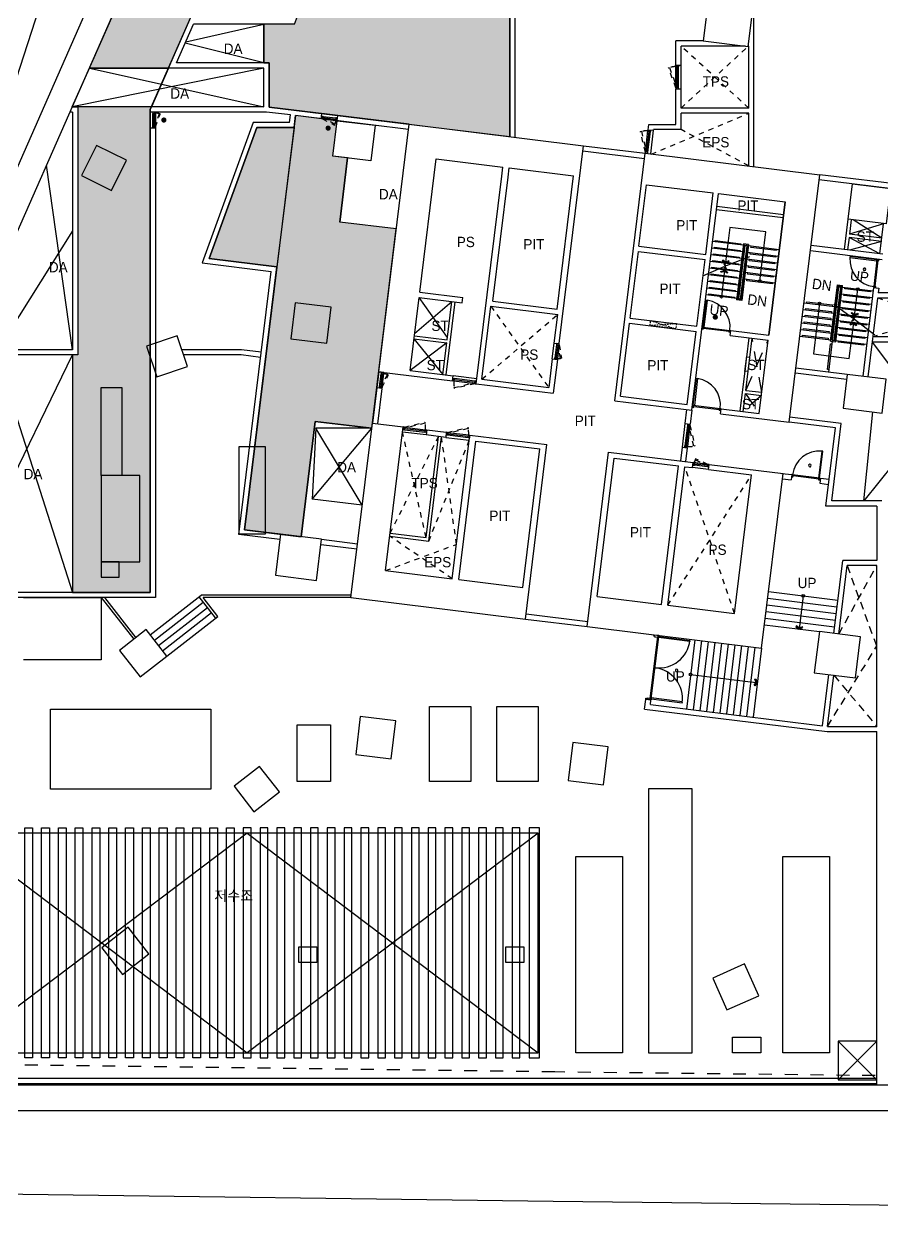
# Model space of a CAD drawing. Header units: millimetres. Extents: x -7718 to 414843, y 91724 to 341395.
# Drawn here: x 80428 to 113598, y 145182 to 191909 of the extents above; entities that cross this region are included whole.
import ezdxf
from ezdxf.enums import TextEntityAlignment as Align

# ---------------------------------------------------------------- set-up
doc = ezdxf.new("R2010")
doc.units = ezdxf.units.MM
doc.header["$LTSCALE"] = 200
doc.header["$MEASUREMENT"] = 0
doc.linetypes.add('HID', pattern=[5, 3, -2])
doc.linetypes.add('HIDDEN', pattern=[2, 1, -1])
for name, color, linetype in [('e-plan', 9, 'CONTINUOUS'), ('FSD', 7, 'CONTINUOUS'), ('sol-252', 252, 'CONTINUOUS'), ('w1', 3, 'CONTINUOUS')]:
    doc.layers.add(name, color=color, linetype=linetype)
doc.styles.add('kiahn', font='HY울릉도L.TTF')

# ---------------------------------------------------------------- blocks, each defined once
blk = doc.blocks.new('fsd-dot')
at = {"layer": 'FSD', "const_width": 100}
blk.add_lwpolyline([(49, 11, -1), (-49, -11, -1)], format="xyb", close=True, dxfattribs=at)

msp = doc.modelspace()

# ---------------------------------------------------------------- hatches: boundary and pattern name
at = {"layer": 'sol-252'}
for points in [[(93216, 198309), (90887, 191909), (89703, 191909), (89703, 190409), (89903, 190409), (89903, 188698), (99208, 187556), (99208, 192180), (98971, 192209), (99185, 193946), (99491, 193909), (100833, 193909), (100833, 198309)], [(90924, 188371), (88955, 172342), (91139, 172074), (91687, 176540), (93871, 176272), (94818, 183984), (92634, 184252), (92939, 186734), (92363, 186804), (92531, 188174)], [(87585, 182837), (89431, 187909), (90867, 187909), (90205, 182515)]]:
    msp.add_hatch(color=256, dxfattribs=at).paths.add_polyline_path(points)
h = msp.add_hatch(color=256, dxfattribs=at)
h.paths.add_polyline_path([(85303, 188606), (85348, 188709), (82503, 188709), (82503, 179109), (82300, 179109), (82300, 169919), (85303, 169919)])
h.paths.add_polyline_path([(87422, 193416), (84859, 194545), (82949, 190209), (86008, 190209)])

# ---------------------------------------------------------------- linework, layer by layer
at = {"layer": 'e-plan'}
for p, q in [((79188, 184153), (96652, 223795)), ((80154, 183865), (97534, 223317)), ((90887, 191909), (93216, 198309)), ((81849, 195142), (78832, 185847)), ((84859, 194545), (82288, 188709)), ((85303, 188606), (87422, 193416)), ((86008, 190209), (87422, 193416)), ((108653, 186390), (108653, 192784)), ((99208, 192180), (99208, 187556)), ((99208, 187556), (99208, 192180)), ((99408, 192156), (99408, 187531)), ((86315, 190409), (86976, 191909)), ((86676, 191227), (89703, 191909)), ((90887, 191909), (86976, 191909)), ((89703, 190409), (89703, 191909)), ((89703, 191909), (89703, 190409)), ((89703, 190409), (86651, 191171)), ((105633, 190320), (105633, 191261)), ((106693, 191261), (105633, 191261)), ((105633, 190320), (105633, 191261)), ((106693, 191261), (105633, 191261)), ((105833, 190320), (105833, 191061)), ((108322, 191061), (105833, 191061)), ((105833, 190320), (105833, 191061)), ((108322, 191061), (105833, 191061)), ((108453, 191061), (108432, 191061)), ((108453, 191061), (108432, 191061)), ((108453, 188659), (108453, 191061)), ((108453, 188659), (108453, 191061)), ((89703, 190209), (82288, 188709)), ((82288, 188709), (82949, 190209)), ((82949, 190209), (89703, 188709)), ((86008, 190209), (82949, 190209)), ((82949, 190209), (86008, 190209)), ((86008, 190209), (85348, 188709)), ((89703, 190209), (86008, 190209)), ((89903, 190409), (86315, 190409)), ((89703, 190409), (89903, 190409)), ((89703, 188709), (89703, 190209)), ((89903, 188698), (89903, 190409)), ((89903, 190409), (89903, 188698)), ((105633, 190320), (105833, 190320)), ((105633, 190320), (105833, 190320)), ((105633, 189445), (105633, 190275)), ((105633, 189445), (105633, 190275)), ((105683, 189460), (105683, 190260)), ((105683, 189460), (105683, 190260)), ((105733, 189460), (105733, 190260)), ((105733, 189460), (105733, 190260)), ((105833, 189400), (105833, 190320)), ((105833, 189400), (105833, 190320)), ((105633, 188029), (105633, 189400)), ((105633, 189400), (105833, 189400)), ((105633, 188029), (105633, 189400)), ((105633, 189400), (105833, 189400)), ((105833, 188659), (105833, 189400)), ((105833, 188659), (105833, 189400)), ((82303, 188509), (82200, 188509)), ((82503, 188709), (82288, 188709)), ((82288, 188709), (82503, 188709)), ((85348, 188709), (82288, 188709)), ((82303, 188509), (82303, 179309)), ((82503, 188709), (82503, 179109)), ((85348, 188709), (82503, 188709)), ((82503, 188709), (82503, 179109)), ((85348, 188709), (85303, 188606)), ((85303, 188606), (85303, 169919)), ((85303, 169919), (85303, 188606)), ((85303, 188509), (85303, 187889)), ((85503, 188509), (85303, 188509)), ((89703, 188709), (85348, 188709)), ((85503, 188499), (85403, 188499)), ((85403, 188499), (85403, 188464)), ((85403, 188464), (85403, 188449)), ((85403, 187949), (85403, 188449)), ((85403, 188449), (85453, 188449)), ((85453, 188449), (85453, 188464)), ((85453, 188464), (85503, 188464)), ((85453, 187949), (85453, 188449)), ((89806, 188509), (85503, 188509)), ((85503, 188509), (85503, 169719)), ((85503, 188464), (85503, 188499)), ((85503, 187934), (85503, 188464)), ((90924, 188371), (88955, 172342)), ((90725, 188396), (89806, 188509)), ((95315, 188034), (89903, 188698)), ((89903, 188698), (99208, 187556)), ((90690, 188109), (90725, 188396)), ((90867, 187909), (90924, 188371)), ((95291, 187835), (90924, 188371)), ((92531, 188174), (90924, 188371)), ((91916, 188250), (91941, 188448)), ((91926, 188248), (91938, 188348)), ((91938, 188348), (91973, 188343)), ((92556, 188372), (91941, 188448)), ((91973, 188343), (91988, 188342)), ((91988, 188342), (91982, 188292)), ((91988, 188342), (92484, 188281)), ((92531, 188174), (92556, 188372)), ((92531, 188174), (92556, 188372)), ((108453, 188659), (105833, 188659)), ((108453, 188659), (105833, 188659)), ((105833, 187829), (105833, 188459)), ((108453, 188459), (105833, 188459)), ((105833, 187829), (105833, 188459)), ((108453, 188459), (105833, 188459)), ((108453, 186421), (108453, 188459)), ((85503, 187889), (85303, 187889)), ((85403, 187934), (85403, 187949)), ((85403, 187949), (85453, 187949)), ((85403, 187899), (85403, 187934)), ((85503, 187899), (85403, 187899)), ((85453, 187949), (85453, 187934)), ((85453, 187934), (85503, 187934)), ((85503, 187934), (85503, 187899)), ((89291, 188109), (87311, 182669)), ((89431, 187909), (87585, 182837)), ((87585, 182837), (89431, 187909)), ((90690, 188109), (89291, 188109)), ((90867, 187909), (89431, 187909)), ((89431, 187909), (90867, 187909)), ((90867, 187909), (90205, 182515)), ((91961, 188244), (91926, 188248)), ((91967, 188294), (91961, 188244)), ((91961, 188244), (92487, 188179)), ((91982, 188292), (91967, 188294)), ((91982, 188292), (92478, 188231)), ((92363, 186804), (92531, 188174)), ((92484, 188281), (92478, 188231)), ((92478, 188231), (92493, 188229)), ((92499, 188279), (92484, 188281)), ((92493, 188229), (92487, 188179)), ((92487, 188179), (92522, 188175)), ((92534, 188274), (92499, 188279)), ((92522, 188175), (92534, 188274)), ((94139, 178456), (95315, 188034)), ((95315, 188034), (102064, 187205)), ((104559, 187826), (104584, 188029)), ((104559, 187826), (104584, 188029)), ((104584, 188029), (105633, 188029)), ((104584, 188029), (105633, 188029)), ((104452, 186957), (104553, 187781)), ((104504, 186966), (104601, 187760)), ((104553, 186960), (104651, 187754)), ((104559, 187826), (104757, 187801)), ((104559, 187826), (104757, 187801)), ((104757, 187801), (104645, 186888)), ((104757, 187801), (104761, 187829)), ((104757, 187801), (104761, 187829)), ((105833, 187829), (104761, 187829)), ((105833, 187829), (104761, 187829)), ((101124, 179547), (102064, 187205)), ((102040, 187006), (104422, 186714)), ((102064, 187205), (104447, 186912)), ((103271, 177334), (104447, 186912)), ((104447, 186912), (111196, 186084)), ((82303, 179309), (81292, 186448)), ((92939, 186734), (92363, 186804)), ((92939, 186734), (92634, 184252)), ((92634, 184252), (92939, 186734)), ((95726, 181535), (96360, 186696)), ((96360, 186696), (98941, 186380)), ((97911, 177993), (98898, 186029)), ((98555, 181188), (99144, 185989)), ((98898, 186029), (98941, 186380)), ((99144, 185989), (99189, 186349)), ((99189, 186349), (101670, 186044)), ((101036, 180883), (101670, 186044)), ((110020, 176506), (111196, 186084)), ((114993, 185618), (111196, 186084)), ((104206, 183315), (104499, 185697)), ((104499, 185697), (107079, 185380)), ((114993, 185416), (111171, 185885)), ((106620, 179996), (107278, 185356)), ((106787, 182998), (107079, 185380)), ((107278, 185356), (109859, 185039)), ((109859, 185039), (109225, 179878)), ((109225, 179878), (109859, 185039)), ((107202, 184740), (109783, 184424)), ((107217, 184860), (109798, 184543)), ((94818, 183984), (92634, 184252)), ((94818, 183984), (92634, 184252)), ((112150, 183186), (112294, 184357)), ((82303, 183912), (79394, 179309)), ((93871, 176272), (94818, 183984)), ((107722, 184047), (107556, 182697)), ((109111, 183876), (107722, 184047)), ((108877, 181966), (109111, 183876)), ((104206, 183315), (106787, 182998)), ((108209, 183095), (107018, 183242)), ((108241, 183354), (107050, 183500)), ((107118, 183229), (107124, 183279)), ((107124, 183279), (108116, 183157)), ((107149, 183488), (107155, 183537)), ((107155, 183537), (108148, 183415)), ((108247, 183403), (107982, 181239)), ((108282, 183359), (108026, 181274)), ((108306, 183346), (108052, 181281)), ((108375, 183337), (108122, 181273)), ((108148, 183415), (108142, 183366)), ((108401, 183344), (108145, 181260)), ((108446, 183379), (108180, 181215)), ((108446, 183379), (108247, 183403)), ((108306, 183346), (108281, 183349)), ((108401, 183344), (108282, 183359)), ((108375, 183337), (108306, 183346)), ((109631, 183183), (108440, 183329)), ((108533, 183267), (108539, 183317)), ((109525, 183145), (108533, 183267)), ((109531, 183195), (109525, 183145)), ((113639, 183003), (110859, 183344)), ((87585, 182837), (90205, 182515)), ((90205, 182515), (87585, 182837)), ((103865, 180536), (104182, 183116)), ((104182, 183116), (106763, 182800)), ((106446, 180219), (106763, 182800)), ((108146, 182579), (106955, 182726)), ((108178, 182837), (106987, 182984)), ((107054, 182713), (107060, 182763)), ((107060, 182763), (108053, 182641)), ((107086, 182971), (107092, 183021)), ((107092, 183021), (108085, 182899)), ((107449, 182777), (107426, 182746)), ((107426, 182746), (107551, 182652)), ((107556, 182697), (107449, 182777)), ((107551, 182652), (107698, 182712)), ((107679, 182748), (107556, 182697)), ((108474, 182908), (107582, 182557)), ((107698, 182712), (107679, 182748)), ((108085, 182899), (108079, 182850)), ((108116, 183157), (108110, 183108)), ((108242, 182829), (108217, 182833)), ((108274, 183088), (108249, 183091)), ((108337, 182818), (108312, 182821)), ((108368, 183076), (108343, 183079)), ((109567, 182667), (108376, 182813)), ((109599, 182925), (108408, 183071)), ((108469, 182751), (108476, 182801)), ((109462, 182629), (108469, 182751)), ((108501, 183009), (108507, 183059)), ((109494, 182887), (108501, 183009)), ((109500, 182937), (109494, 182887)), ((110835, 183146), (113614, 182805)), ((112370, 182922), (112365, 182882)), ((112365, 182882), (113407, 182755)), ((113411, 182794), (112370, 182922)), ((113411, 182794), (113284, 181752)), ((113449, 182770), (113326, 181767)), ((113407, 182755), (113411, 182794)), ((113411, 182794), (113415, 182819)), ((113451, 182789), (113411, 182794)), ((113415, 182819), (113494, 182809)), ((113449, 182770), (113451, 182789)), ((113488, 182765), (113449, 182770)), ((113494, 182809), (113488, 182765)), ((87311, 182669), (89982, 182341)), ((88733, 172168), (89982, 182341)), ((88955, 172342), (90205, 182515)), ((107490, 182518), (106658, 182164)), ((108114, 182321), (106923, 182468)), ((106991, 182197), (106997, 182247)), ((106997, 182247), (107990, 182125)), ((107023, 182455), (107029, 182505)), ((107029, 182505), (108021, 182383)), ((107375, 182334), (107519, 182394)), ((107390, 182299), (107375, 182334)), ((107513, 182350), (107390, 182299)), ((107519, 182394), (107392, 181362)), ((107582, 182557), (107488, 182652)), ((107488, 182652), (107585, 182422)), ((107585, 182422), (107490, 182518)), ((107621, 182270), (107513, 182350)), ((107519, 182394), (107648, 182301)), ((107648, 182301), (107621, 182270)), ((108021, 182383), (108015, 182333)), ((108053, 182641), (108047, 182592)), ((108179, 182313), (108154, 182316)), ((108211, 182571), (108186, 182574)), ((108273, 182302), (108248, 182305)), ((108305, 182560), (108280, 182563)), ((109504, 182151), (108313, 182297)), ((109536, 182409), (108345, 182555)), ((108406, 182235), (108412, 182285)), ((108438, 182493), (108444, 182543)), ((109430, 182371), (108438, 182493)), ((109436, 182421), (109430, 182371)), ((109468, 182679), (109462, 182629)), ((108051, 181805), (106860, 181951)), ((108083, 182063), (106892, 182209)), ((106959, 181939), (106965, 181989)), ((106965, 181989), (107958, 181867)), ((107958, 181867), (107952, 181817)), ((107990, 182125), (107983, 182075)), ((108116, 181797), (108091, 181800)), ((108147, 182055), (108122, 182058)), ((108242, 182044), (108217, 182047)), ((109472, 181893), (108281, 182039)), ((108374, 181977), (108380, 182027)), ((109367, 181855), (108374, 181977)), ((109399, 182113), (108406, 182235)), ((109373, 181905), (109367, 181855)), ((109405, 182163), (109399, 182113)), ((111614, 179645), (111882, 181823)), ((111659, 179680), (111917, 181779)), ((111813, 179620), (112080, 181799)), ((111882, 181823), (112080, 181799)), ((111917, 181779), (112036, 181764)), ((95355, 178508), (95702, 181337)), ((95702, 181337), (97369, 181132)), ((96800, 179781), (95702, 181337)), ((95726, 181535), (97394, 181330)), ((97369, 181132), (97394, 181330)), ((107988, 181289), (106797, 181435)), ((108019, 181547), (106828, 181693)), ((106896, 181423), (106902, 181473)), ((106902, 181473), (107895, 181351)), ((106928, 181681), (106934, 181731)), ((106934, 181731), (107926, 181609)), ((107895, 181351), (107888, 181301)), ((107926, 181609), (107920, 181559)), ((108084, 181539), (108059, 181542)), ((108178, 181528), (108153, 181531)), ((111685, 179686), (111938, 181751)), ((111754, 179678), (112008, 181742)), ((111778, 179665), (112036, 181764)), ((111938, 181751), (112008, 181742)), ((111976, 181484), (112001, 181481)), ((112008, 181742), (112033, 181739)), ((112041, 181476), (113232, 181330)), ((112072, 181735), (113263, 181588)), ((112134, 181415), (112140, 181464)), ((113126, 181293), (112134, 181415)), ((112166, 181673), (112172, 181722)), ((113158, 181551), (112166, 181673)), ((112541, 180629), (112668, 181661)), ((113279, 181717), (112858, 178283)), ((113431, 181309), (113056, 178259)), ((113133, 181342), (113126, 181293)), ((113164, 181600), (113158, 181551)), ((113279, 181717), (113478, 181693)), ((113284, 181752), (113280, 181727)), ((113280, 181727), (113360, 181717)), ((113323, 181747), (113284, 181752)), ((113326, 181767), (113323, 181747)), ((113365, 181762), (113326, 181767)), ((113360, 181717), (113365, 181762)), ((117802, 181309), (113431, 181309)), ((113478, 181693), (113455, 181509)), ((114993, 181509), (113455, 181509)), ((95530, 179937), (96972, 181181)), ((96744, 178337), (97091, 181166)), ((96790, 179692), (96972, 181181)), ((98134, 178167), (98481, 180995)), ((98481, 180995), (101062, 180679)), ((98555, 181188), (101036, 180883)), ((108180, 181215), (107982, 181239)), ((108145, 181260), (108026, 181274)), ((108122, 181273), (108027, 181284)), ((110556, 180873), (111747, 180727)), ((110588, 181131), (111779, 180985)), ((110655, 180861), (110661, 180910)), ((110661, 180910), (111654, 180788)), ((110687, 181119), (110693, 181168)), ((110693, 181168), (111686, 181047)), ((111189, 181107), (110949, 179147)), ((111686, 181047), (111680, 180997)), ((112468, 180535), (111743, 181060)), ((111819, 180980), (111843, 180977)), ((111850, 181238), (111875, 181235)), ((111913, 180968), (111938, 180965)), ((111945, 181226), (111969, 181223)), ((111977, 180960), (113168, 180814)), ((112009, 181218), (113200, 181072)), ((112070, 180899), (112077, 180948)), ((113063, 180777), (112070, 180899)), ((112102, 181157), (112108, 181206)), ((113095, 181035), (112102, 181157)), ((113101, 181084), (113095, 181035)), ((100926, 179572), (101062, 180679)), ((103865, 180536), (106446, 180219)), ((110524, 180615), (111715, 180469)), ((110592, 180345), (110598, 180394)), ((110598, 180394), (111591, 180272)), ((110624, 180603), (110630, 180652)), ((110630, 180652), (111622, 180530)), ((111622, 180530), (111616, 180481)), ((111654, 180788), (111648, 180739)), ((111755, 180464), (111780, 180461)), ((111787, 180722), (111812, 180719)), ((111849, 180452), (111874, 180449)), ((111881, 180710), (111906, 180707)), ((111914, 180444), (113105, 180298)), ((111946, 180702), (113137, 180556)), ((112007, 180382), (112013, 180432)), ((113000, 180261), (112007, 180382)), ((112039, 180640), (112045, 180690)), ((113031, 180519), (112039, 180640)), ((112338, 178977), (112509, 180371)), ((112509, 180371), (112362, 180311)), ((112412, 180723), (112439, 180753)), ((112541, 180629), (112412, 180723)), ((112432, 180405), (112581, 180595)), ((112547, 180475), (112432, 180405)), ((112439, 180753), (112547, 180673)), ((112581, 180595), (112468, 180535)), ((112634, 180278), (112509, 180371)), ((112685, 180689), (112541, 180629)), ((112547, 180673), (112670, 180725)), ((113321, 179869), (112547, 180475)), ((112670, 180725), (112685, 180689)), ((113037, 180568), (113031, 180519)), ((113069, 180826), (113063, 180777)), ((103493, 177509), (103841, 180337)), ((103841, 180337), (106421, 180020)), ((106074, 177192), (106421, 180020)), ((106248, 176969), (106620, 179996)), ((106679, 180190), (107721, 180062)), ((106694, 180148), (107696, 180025)), ((107732, 179860), (107756, 180058)), ((107756, 180058), (109225, 179878)), ((110461, 180099), (111652, 179952)), ((110493, 180357), (111684, 180211)), ((110560, 180087), (110566, 180136)), ((110566, 180136), (111559, 180014)), ((111559, 180014), (111553, 179965)), ((111591, 180272), (111585, 180223)), ((111692, 179948), (111717, 179945)), ((111723, 180206), (111748, 180203)), ((111786, 179936), (111811, 179933)), ((111818, 180194), (111843, 180191)), ((111851, 179928), (113042, 179782)), ((111882, 180186), (113073, 180040)), ((111944, 179866), (111950, 179916)), ((111975, 180124), (111982, 180174)), ((112968, 180002), (111975, 180124)), ((112362, 180311), (112381, 180275)), ((112381, 180275), (112504, 180327)), ((112504, 180327), (112611, 180247)), ((112611, 180247), (112634, 180278)), ((112974, 180052), (112968, 180002)), ((113006, 180310), (113000, 180261)), ((96775, 179573), (95355, 178508)), ((95504, 179729), (96625, 178352)), ((95504, 179729), (96775, 179573)), ((95519, 179848), (96790, 179692)), ((96625, 178352), (96775, 179573)), ((100850, 178956), (100926, 179572)), ((100926, 179572), (101124, 179547)), ((101018, 179500), (100957, 179004)), ((101067, 179494), (101006, 178998)), ((101020, 179515), (101018, 179500)), ((101018, 179500), (101067, 179494)), ((101024, 179550), (101020, 179515)), ((101123, 179538), (101024, 179550)), ((101119, 179503), (101054, 178977)), ((101067, 179494), (101069, 179509)), ((101069, 179509), (101119, 179503)), ((101119, 179503), (101123, 179538)), ((107732, 179860), (109200, 179679)), ((108375, 179030), (108466, 179769)), ((108494, 179015), (108585, 179755)), ((108853, 176850), (109200, 179679)), ((110429, 179841), (111620, 179694)), ((110529, 179828), (110535, 179878)), ((110535, 179878), (111527, 179756)), ((111495, 178551), (111617, 179544)), ((111527, 179756), (111521, 179707)), ((111679, 179637), (111533, 178446)), ((111614, 179645), (111813, 179620)), ((111617, 179544), (111667, 179538)), ((111659, 179680), (111778, 179665)), ((111660, 179690), (111685, 179686)), ((111685, 179686), (111684, 179677)), ((111685, 179686), (111779, 179675)), ((111819, 179670), (113010, 179524)), ((111912, 179608), (111918, 179658)), ((112905, 179486), (111912, 179608)), ((112936, 179744), (111944, 179866)), ((117802, 179609), (112902, 173459)), ((112911, 179536), (112905, 179486)), ((112942, 179794), (112936, 179744)), ((117802, 179609), (113222, 179609)), ((113222, 179609), (116576, 175140)), ((117802, 179809), (113246, 179809)), ((77827, 169919), (82303, 179115)), ((82503, 179109), (79361, 179109)), ((79361, 179109), (82303, 169919)), ((82303, 179309), (79394, 179309)), ((82503, 179109), (82300, 179109)), ((82300, 179109), (82300, 169919)), ((82303, 179109), (82303, 169919)), ((88833, 179309), (86521, 179309)), ((88821, 179109), (86588, 179109)), ((89573, 179016), (88821, 179109)), ((89598, 179215), (88833, 179309)), ((100951, 178954), (100955, 178989)), ((100955, 178989), (100957, 179004)), ((100957, 179004), (101006, 178998)), ((101006, 178998), (101005, 178983)), ((101005, 178983), (101054, 178977)), ((101054, 178977), (101050, 178942)), ((108369, 179061), (108296, 178465)), ((108306, 178464), (108379, 179060)), ((108379, 179060), (108369, 179061)), ((108494, 179015), (108375, 179030)), ((108429, 178479), (108494, 179015)), ((110949, 179147), (112338, 178977)), ((95355, 178508), (97022, 178303)), ((100850, 178956), (100714, 177850)), ((100850, 178956), (101049, 178932)), ((101049, 178932), (100888, 177627)), ((101050, 178942), (100951, 178954)), ((111545, 178545), (111495, 178551)), ((94139, 178456), (94064, 177840)), ((94338, 178431), (94139, 178456)), ((94139, 178456), (96998, 178105)), ((94170, 177888), (94231, 178384)), ((94220, 177881), (94281, 178378)), ((94233, 178399), (94231, 178384)), ((94231, 178384), (94281, 178378)), ((94237, 178433), (94233, 178399)), ((94336, 178421), (94237, 178433)), ((94268, 177861), (94332, 178387)), ((94281, 178378), (94283, 178393)), ((94283, 178393), (94332, 178387)), ((94332, 178387), (94336, 178421)), ((96998, 178105), (97022, 178303)), ((97935, 178191), (97022, 178303)), ((97935, 178191), (97022, 178303)), ((97866, 177998), (97042, 178099)), ((97857, 178049), (97063, 178147)), ((97863, 178099), (97069, 178197)), ((98134, 178167), (100714, 177850)), ((108119, 176941), (108309, 178494)), ((108296, 178465), (108306, 178464)), ((108309, 178494), (108429, 178479)), ((108338, 177740), (108429, 178479)), ((83403, 177844), (84203, 177844)), ((83403, 174444), (83403, 177844)), ((84203, 177844), (84203, 174444)), ((94064, 177840), (93895, 176471)), ((94262, 177816), (94064, 177840)), ((94262, 177816), (94094, 176446)), ((94164, 177838), (94168, 177873)), ((94263, 177826), (94164, 177838)), ((94168, 177873), (94170, 177888)), ((94170, 177888), (94220, 177881)), ((94220, 177881), (94218, 177867)), ((94218, 177867), (94268, 177861)), ((94268, 177861), (94263, 177826)), ((97911, 177993), (100888, 177627)), ((108238, 176926), (108323, 177621)), ((108323, 177621), (108938, 177545)), ((108338, 177740), (108953, 177664)), ((103271, 177334), (106248, 176969)), ((103493, 177509), (106074, 177192)), ((106307, 177163), (107349, 177035)), ((106322, 177121), (107325, 176998)), ((106050, 176993), (105984, 176457)), ((106248, 176969), (106182, 176433)), ((107360, 176832), (107384, 177031)), ((107360, 176832), (110020, 176506)), ((107384, 177031), (108853, 176850)), ((112029, 176460), (110044, 176704)), ((112902, 173459), (113253, 176905)), ((91687, 176540), (91139, 172074)), ((91139, 172074), (91687, 176540)), ((91562, 173533), (93871, 176272)), ((91708, 176271), (91562, 173533)), ((93871, 176272), (91687, 176540)), ((91687, 176540), (93871, 176272)), ((93505, 173294), (91708, 176271)), ((93871, 176271), (91708, 176271)), ((93067, 169721), (93895, 176471)), ((93895, 176471), (95086, 176324)), ((94404, 170766), (95086, 176324)), ((95131, 176319), (95955, 176218)), ((95134, 176218), (95928, 176120)), ((95140, 176267), (95934, 176170)), ((96000, 176212), (95975, 176014)), ((96000, 176212), (96754, 176120)), ((105984, 176457), (105872, 175544)), ((105984, 176457), (105872, 175544)), ((105984, 176457), (105872, 175544)), ((106076, 176385), (105978, 175591)), ((105984, 176457), (106182, 176433)), ((106125, 176379), (106028, 175585)), ((106177, 176388), (106076, 175564)), ((111806, 176286), (110020, 176506)), ((111435, 173259), (111806, 176286)), ((111661, 173459), (112029, 176460)), ((95062, 176126), (95062, 176126)), ((95975, 176014), (95062, 176126)), ((95971, 172045), (96452, 175955)), ((96730, 175921), (95975, 176014)), ((96076, 171911), (96571, 175941)), ((96754, 176120), (96730, 175921)), ((96730, 175921), (97643, 175809)), ((96799, 176114), (97622, 176013)), ((96801, 176013), (97595, 175915)), ((96807, 176063), (97601, 175965)), ((96985, 170449), (97667, 176007)), ((97233, 170419), (97891, 175778)), ((97667, 176007), (100645, 175642)), ((97891, 175778), (100372, 175474)), ((88745, 175571), (89745, 175571)), ((88745, 172171), (88745, 175571)), ((89745, 175571), (89745, 172171)), ((99714, 170114), (100372, 175474)), ((99816, 168892), (100645, 175642)), ((102198, 168600), (103027, 175349)), ((103027, 175349), (106302, 174947)), ((105872, 175544), (105806, 175008)), ((105872, 175544), (106070, 175520)), ((105972, 175542), (105977, 175577)), ((106072, 175530), (105972, 175542)), ((105977, 175577), (105978, 175591)), ((105978, 175591), (106028, 175585)), ((106070, 175520), (106004, 174984)), ((106028, 175585), (106026, 175570)), ((106026, 175570), (106076, 175564)), ((106076, 175564), (106072, 175530)), ((111278, 175393), (111151, 174352)), ((111190, 174347), (111318, 175388)), ((111318, 175388), (111278, 175393)), ((102592, 169761), (103251, 175120)), ((103251, 175120), (105732, 174816)), ((105074, 169456), (105732, 174816)), ((105322, 169425), (105980, 174785)), ((105980, 174785), (106278, 174749)), ((106278, 174749), (106302, 174947)), ((106312, 174946), (106300, 174847)), ((106300, 174847), (106335, 174842)), ((106918, 174872), (106302, 174947)), ((106347, 174942), (106312, 174946)), ((106335, 174842), (106350, 174841)), ((106341, 174892), (106347, 174942)), ((106356, 174890), (106341, 174892)), ((106873, 174877), (106347, 174942)), ((106350, 174841), (106356, 174890)), ((106846, 174780), (106350, 174841)), ((106852, 174829), (106356, 174890)), ((106846, 174780), (106852, 174829)), ((106861, 174778), (106846, 174780)), ((106852, 174829), (106867, 174827)), ((106895, 174774), (106861, 174778)), ((106867, 174827), (106873, 174877)), ((106873, 174877), (106908, 174873)), ((106893, 174673), (106918, 174872)), ((106908, 174873), (106895, 174774)), ((106918, 174872), (109776, 174521)), ((84203, 174444), (83403, 174444)), ((106893, 174673), (106278, 174749)), ((106893, 174673), (108561, 174468)), ((107903, 169109), (108561, 174468)), ((108947, 167771), (109776, 174521)), ((109726, 174527), (110114, 174479)), ((109752, 174322), (110089, 174281)), ((110114, 174479), (110089, 174281)), ((110123, 174478), (110114, 174399)), ((110114, 174399), (110158, 174393)), ((110148, 174475), (110123, 174478)), ((110143, 174435), (110148, 174475)), ((110163, 174433), (110143, 174435)), ((111190, 174347), (110148, 174475)), ((110158, 174393), (110163, 174433)), ((111166, 174310), (110163, 174433)), ((111151, 174352), (111190, 174347)), ((111161, 174270), (111166, 174310)), ((111166, 174310), (111186, 174307)), ((111186, 174307), (111190, 174347)), ((111190, 174347), (111215, 174344)), ((111225, 174343), (111201, 174144)), ((111215, 174344), (111206, 174264)), ((111225, 174343), (111563, 174301)), ((111206, 174264), (111161, 174270)), ((111201, 174144), (111538, 174103)), ((93505, 173294), (91562, 173533)), ((113603, 173459), (111661, 173459)), ((113403, 173259), (111435, 173259)), ((113403, 173259), (113403, 171159)), ((90320, 171973), (88733, 172168)), ((89745, 172171), (88745, 172171)), ((90345, 172171), (88955, 172342)), ((88955, 172342), (91139, 172074)), ((91933, 171976), (93323, 171806)), ((94567, 172096), (96076, 171911)), ((94582, 172215), (95971, 172045)), ((91909, 171778), (93298, 171607)), ((111737, 168336), (112084, 171159)), ((113403, 171159), (112084, 171159)), ((94404, 170766), (96985, 170449)), ((111935, 168311), (112261, 170959)), ((113403, 170959), (112261, 170959)), ((113403, 164739), (113403, 170959)), ((97233, 170419), (99714, 170114)), ((85503, 169719), (77794, 169719)), ((85303, 169919), (77827, 169919)), ((80405, 169719), (83405, 169719)), ((82300, 169919), (85303, 169919)), ((83405, 169719), (84664, 168107)), ((83405, 169719), (83405, 167319)), ((83532, 169719), (84743, 168169)), ((85303, 168276), (87277, 169819)), ((87834, 168934), (87194, 169754)), ((93079, 169819), (87277, 169819)), ((93088, 169719), (87348, 169719)), ((87913, 168996), (87348, 169719)), ((93067, 169721), (99816, 168892)), ((102592, 169761), (105074, 169456)), ((109184, 169697), (111864, 169368)), ((109216, 169955), (111895, 169626)), ((110555, 169790), (110397, 168500)), ((85463, 168071), (87354, 169549)), ((85623, 167866), (87514, 169344)), ((105322, 169425), (107903, 169109)), ((109120, 169181), (111800, 168852)), ((109152, 169439), (111832, 169110)), ((85783, 167662), (87674, 169139)), ((85943, 167457), (87913, 168996)), ((99816, 168892), (102198, 168600)), ((99840, 169091), (102222, 168799)), ((109089, 168923), (111769, 168594)), ((102198, 168600), (108947, 167771)), ((104636, 165807), (104932, 168219)), ((104777, 168273), (104773, 168239)), ((104773, 168239), (104813, 168234)), ((104976, 168249), (104777, 168273)), ((104813, 168234), (104810, 168206)), ((104929, 168192), (104932, 168219)), ((104932, 168219), (104972, 168214)), ((104972, 168214), (104976, 168249)), ((109057, 168665), (111181, 168404)), ((109057, 168665), (111181, 168404)), ((110295, 168624), (110272, 168593)), ((110272, 168593), (110397, 168500)), ((110402, 168544), (110295, 168624)), ((110397, 168500), (110545, 168560)), ((110526, 168596), (110402, 168544)), ((110545, 168560), (110526, 168596)), ((104676, 165802), (104972, 168214)), ((104810, 168206), (104929, 168192)), ((104967, 168175), (104972, 168214)), ((106173, 168027), (104967, 168175)), ((104972, 168214), (106178, 168066)), ((106367, 168088), (106038, 165408)), ((106178, 168066), (106173, 168027)), ((106625, 168056), (106296, 165377)), ((106883, 168025), (106554, 165345)), ((107141, 167993), (106812, 165313)), ((107399, 167961), (107070, 165282)), ((107657, 167930), (107328, 165250)), ((107915, 167898), (107586, 165218)), ((108173, 167866), (107844, 165186)), ((108431, 167835), (108102, 165155)), ((108689, 167803), (108360, 165123)), ((108947, 167771), (108618, 165091)), ((83405, 167319), (80405, 167319)), ((106202, 166748), (108739, 166437)), ((108659, 166330), (108739, 166437)), ((108687, 166560), (108723, 166575)), ((108739, 166437), (108687, 166560)), ((108783, 166431), (108689, 166303)), ((108723, 166575), (108783, 166431)), ((111298, 164762), (111542, 166747)), ((111497, 164739), (111740, 166723)), ((108689, 166303), (108659, 166330)), ((96103, 165508), (97703, 165508)), ((96103, 162609), (96103, 165508)), ((97703, 165508), (97703, 162609)), ((98703, 165508), (100303, 165508)), ((98703, 162609), (98703, 165508)), ((100303, 165508), (100303, 162609)), ((104425, 165405), (104472, 165782)), ((104670, 165758), (104472, 165782)), ((104473, 165792), (104477, 165826)), ((104671, 165767), (104473, 165792)), ((104477, 165826), (104517, 165821)), ((104517, 165821), (104520, 165849)), ((104520, 165849), (104639, 165834)), ((104639, 165834), (104636, 165807)), ((104636, 165807), (104676, 165802)), ((104648, 165579), (104670, 165758)), ((104648, 165579), (111298, 164762)), ((104676, 165802), (104671, 165767)), ((104680, 165842), (104676, 165802)), ((104676, 165802), (105882, 165654)), ((105887, 165694), (104680, 165842)), ((105882, 165654), (105887, 165694)), ((81447, 165409), (87647, 165409)), ((81447, 162309), (81447, 165409)), ((87647, 165409), (87647, 162309)), ((104425, 165405), (111480, 164539)), ((90980, 164798), (92280, 164798)), ((90980, 162609), (90980, 164798)), ((92280, 164798), (92280, 162609)), ((111480, 164539), (113403, 164539)), ((111497, 164739), (113403, 164739)), ((113403, 150859), (113403, 164539)), ((87647, 162309), (81447, 162309)), ((92280, 162609), (90980, 162609)), ((97703, 162609), (96103, 162609)), ((100303, 162609), (98703, 162609)), ((106268, 162325), (104568, 162325)), ((104568, 162325), (104568, 152109)), ((106268, 152109), (106268, 162325)), ((80453, 160809), (80753, 160809)), ((80453, 151909), (80453, 160809)), ((80753, 160809), (80753, 151909)), ((81103, 160809), (81403, 160809)), ((81103, 151909), (81103, 160809)), ((81403, 160809), (81403, 151909)), ((81753, 160809), (82053, 160809)), ((81753, 151909), (81753, 160809)), ((82053, 160809), (82053, 151909)), ((82403, 160809), (82703, 160809)), ((82403, 151909), (82403, 160809)), ((82703, 160809), (82703, 151909)), ((83053, 160809), (83353, 160809)), ((83053, 151909), (83053, 160809)), ((83353, 160809), (83353, 151909)), ((83703, 160809), (84003, 160809)), ((83703, 151909), (83703, 160809)), ((84003, 160809), (84003, 151909)), ((84353, 160809), (84653, 160809)), ((84353, 151909), (84353, 160809)), ((84653, 160809), (84653, 151909)), ((85003, 160809), (85303, 160809)), ((85003, 151909), (85003, 160809)), ((85303, 160809), (85303, 151909)), ((85653, 160809), (85953, 160809)), ((85653, 151909), (85653, 160809)), ((85953, 160809), (85953, 151909)), ((86303, 160809), (86603, 160809)), ((86303, 151909), (86303, 160809)), ((86603, 160809), (86603, 151909)), ((86953, 160809), (87253, 160809)), ((86953, 151909), (86953, 160809)), ((87253, 160809), (87253, 151909)), ((87603, 160809), (87903, 160809)), ((87603, 151909), (87603, 160809)), ((87903, 160809), (87903, 151909)), ((88253, 160809), (88553, 160809)), ((88253, 151909), (88253, 160809)), ((88553, 160809), (88553, 151909)), ((89203, 160809), (88903, 160809)), ((88903, 160809), (88903, 151909)), ((89203, 151909), (89203, 160809)), ((89853, 160809), (89553, 160809)), ((89553, 160809), (89553, 151909)), ((89853, 151909), (89853, 160809)), ((90503, 160809), (90203, 160809)), ((90203, 160809), (90203, 151909)), ((90503, 151909), (90503, 160809)), ((91153, 160809), (90853, 160809)), ((90853, 160809), (90853, 151909)), ((91153, 151909), (91153, 160809)), ((91803, 160809), (91503, 160809)), ((91503, 160809), (91503, 151909)), ((91803, 151909), (91803, 160809)), ((92453, 160809), (92153, 160809)), ((92153, 160809), (92153, 151909)), ((92453, 151909), (92453, 160809)), ((93103, 160809), (92803, 160809)), ((92803, 160809), (92803, 151909)), ((93103, 151909), (93103, 160809)), ((93753, 160809), (93453, 160809)), ((93453, 160809), (93453, 151909)), ((93753, 151909), (93753, 160809)), ((94403, 160809), (94103, 160809)), ((94103, 160809), (94103, 151909)), ((94403, 151909), (94403, 160809)), ((95053, 160809), (94753, 160809)), ((94753, 160809), (94753, 151909)), ((95053, 151909), (95053, 160809)), ((95703, 160809), (95403, 160809)), ((95403, 160809), (95403, 151909)), ((95703, 151909), (95703, 160809)), ((96353, 160809), (96053, 160809)), ((96053, 160809), (96053, 151909)), ((96353, 151909), (96353, 160809)), ((97003, 160809), (96703, 160809)), ((96703, 160809), (96703, 151909)), ((97003, 151909), (97003, 160809)), ((97653, 160809), (97353, 160809)), ((97353, 160809), (97353, 151909)), ((97653, 151909), (97653, 160809)), ((98303, 160809), (98003, 160809)), ((98003, 160809), (98003, 151909)), ((98303, 151909), (98303, 160809)), ((98953, 160809), (98653, 160809)), ((98653, 160809), (98653, 151909)), ((98953, 151909), (98953, 160809)), ((99603, 160809), (99303, 160809)), ((99303, 160809), (99303, 151909)), ((99603, 151909), (99603, 160809)), ((100353, 160809), (99953, 160809)), ((99953, 160809), (99953, 151909)), ((100353, 151909), (100353, 160809)), ((77803, 160609), (89053, 152109)), ((89053, 160609), (77803, 152109)), ((100303, 160609), (77803, 160609)), ((89053, 160609), (100303, 152109)), ((100303, 160609), (89053, 152109)), ((100303, 152109), (100303, 160609)), ((113403, 150859), (113403, 160559)), ((101768, 159709), (103568, 159709)), ((101768, 152109), (101768, 159709)), ((103568, 159709), (103568, 152109)), ((109768, 159709), (111568, 159709)), ((109768, 152109), (109768, 159709)), ((111568, 159709), (111568, 152109)), ((107818, 152109), (107818, 152709)), ((107818, 152709), (108918, 152709)), ((108918, 152709), (108918, 152109)), ((113403, 151059), (111903, 152559)), ((111903, 151059), (113403, 152559)), ((113403, 152559), (111903, 152559)), ((111903, 152559), (111903, 151059)), ((113403, 151059), (113403, 152559)), ((77803, 152109), (100303, 152109)), ((80753, 151909), (80453, 151909)), ((81403, 151909), (81103, 151909)), ((82053, 151909), (81753, 151909)), ((82703, 151909), (82403, 151909)), ((83353, 151909), (83053, 151909)), ((84003, 151909), (83703, 151909)), ((84653, 151909), (84353, 151909)), ((85303, 151909), (85003, 151909)), ((85953, 151909), (85653, 151909)), ((86603, 151909), (86303, 151909)), ((87253, 151909), (86953, 151909)), ((87903, 151909), (87603, 151909)), ((88553, 151909), (88253, 151909)), ((88903, 151909), (89203, 151909)), ((89553, 151909), (89853, 151909)), ((90203, 151909), (90503, 151909)), ((90853, 151909), (91153, 151909)), ((91503, 151909), (91803, 151909)), ((92153, 151909), (92453, 151909)), ((92803, 151909), (93103, 151909)), ((93453, 151909), (93753, 151909)), ((94103, 151909), (94403, 151909)), ((94753, 151909), (95053, 151909)), ((95403, 151909), (95703, 151909)), ((96053, 151909), (96353, 151909)), ((96703, 151909), (97003, 151909)), ((97353, 151909), (97653, 151909)), ((98003, 151909), (98303, 151909)), ((98653, 151909), (98953, 151909)), ((99303, 151909), (99603, 151909)), ((99953, 151909), (100353, 151909)), ((103568, 152109), (101768, 152109)), ((104568, 152109), (106268, 152109)), ((108918, 152109), (107818, 152109)), ((111568, 152109), (109768, 152109)), ((113403, 151109), (76953, 151109)), ((111903, 151059), (113403, 151059)), ((193503, 150859), (76703, 150859)), ((113403, 150909), (76753, 150909)), ((192503, 149859), (75703, 149859)), ((71034, 146757), (100888, 146368)), ((100888, 146368), (203679, 145182))]:
    msp.add_line(p, q, dxfattribs=at)
at = {"layer": 'e-plan', "linetype": 'HIDDEN'}
for p, q in [((108453, 188659), (105833, 191061)), ((108453, 188659), (105833, 191061)), ((105833, 188659), (108430, 191048)), ((105833, 188659), (108430, 191048)), ((85649, 188443), (85465, 187948)), ((85503, 187934), (85687, 188430)), ((85687, 188430), (85649, 188443)), ((104683, 186884), (108453, 188459)), ((85465, 187948), (85503, 187934)), ((91980, 188279), (91961, 188244)), ((91961, 188244), (92431, 188000)), ((92448, 188036), (91980, 188279)), ((92431, 188000), (92448, 188036)), ((108453, 186421), (105833, 187829)), ((113246, 179809), (117802, 181309)), ((117802, 179809), (113431, 181309)), ((98481, 180995), (100714, 177850)), ((98134, 178167), (101062, 180679)), ((101080, 179493), (101119, 179503)), ((101171, 178978), (101080, 179493)), ((101119, 179503), (101210, 178986)), ((101210, 178986), (101171, 178978)), ((94475, 178348), (94232, 177879)), ((94268, 177861), (94511, 178331)), ((94511, 178331), (94475, 178348)), ((94232, 177879), (94268, 177861)), ((94582, 172215), (96452, 175955)), ((95971, 172045), (95062, 176126)), ((96076, 171911), (97643, 175809)), ((97148, 171779), (96571, 175941)), ((107903, 169109), (105980, 174785)), ((106394, 175091), (106377, 175055)), ((106377, 175055), (106854, 174842)), ((106873, 174877), (106394, 175091)), ((106854, 174842), (106873, 174877)), ((105322, 169425), (108561, 174468)), ((96985, 170449), (94567, 172096)), ((94404, 170766), (97148, 171779))]:
    msp.add_line(p, q, dxfattribs=at)
at = {"layer": 'e-plan', "ltscale": 0.5}
for p, q in [((112413, 184342), (112344, 183777)), ((113663, 184189), (112344, 183777)), ((113594, 183623), (112492, 184333)), ((113520, 183018), (113663, 184189)), ((112329, 183658), (112269, 183171)), ((113579, 183504), (112329, 183658)), ((113520, 183018), (112329, 183658)), ((113594, 183623), (112344, 183777)), ((113579, 183504), (112348, 183162)), ((112262, 178356), (110277, 178600)), ((112238, 178158), (110253, 178401)), ((84103, 171109), (83403, 171109)), ((83403, 171109), (83403, 170509)), ((84103, 170509), (84103, 171109)), ((83403, 170509), (84103, 170509)), ((91053, 156209), (91753, 156209)), ((91053, 155609), (91053, 156209)), ((91753, 156209), (91753, 155609)), ((99053, 156209), (99753, 156209)), ((99053, 155609), (99053, 156209)), ((99753, 156209), (99753, 155609)), ((91753, 155609), (91053, 155609)), ((99753, 155609), (99053, 155609))]:
    msp.add_line(p, q, dxfattribs=at)
at = {"layer": 'e-plan', "linetype": 'HID', "ltscale": 0.1}
for p, q in [((104635, 180240), (104659, 180438)), ((104659, 180438), (105627, 180118)), ((104659, 180438), (105652, 180316)), ((105652, 180316), (104635, 180240)), ((105627, 180118), (104635, 180240)), ((105652, 180316), (105627, 180118))]:
    msp.add_line(p, q, dxfattribs=at)
at = {"layer": 'e-plan', "linetype": 'HID'}
for p, q in [((108338, 177740), (109200, 179679)), ((108953, 177664), (108585, 179755)), ((108323, 177621), (108853, 176850)), ((108938, 177545), (108238, 176926))]:
    msp.add_line(p, q, dxfattribs=at)
at = {"layer": 'e-plan', "ltscale": 100}
for p, q in [((84903, 174444), (83403, 174444)), ((83403, 174444), (83403, 171109)), ((84903, 171109), (84903, 174444)), ((83403, 171109), (84903, 171109))]:
    msp.add_line(p, q, dxfattribs=at)
at = {"layer": 'e-plan', "linetype": 'HID', "ltscale": 0.5}
for p, q in [((111935, 168311), (113403, 170959)), ((113403, 167849), (112261, 170959)), ((111497, 164739), (113403, 167849)), ((111740, 166718), (113403, 164739))]:
    msp.add_line(p, q, dxfattribs=at)
at = {"layer": 'e-plan', "linetype": 'HIDDEN', "ltscale": 2.5}
for p, q in [((100950, 151368), (71640, 151749)), ((152341, 150775), (100950, 151368))]:
    msp.add_line(p, q, dxfattribs=at)
at = {"layer": 'e-plan'}
for points in [[(108644, 192785), (106907, 192998), (106693, 191261), (108430, 191048), (108644, 192785)], [(92531, 188174), (94000, 187994), (93832, 186624), (92363, 186804), (92531, 188174)], [(113763, 184177), (112294, 184357), (112462, 185727), (113931, 185546), (113763, 184177)], [(113771, 178171), (112262, 178356), (112101, 177046), (113610, 176861), (113771, 178171)], [(93429, 165123), (93249, 163654), (94618, 163486), (94799, 164955), (93429, 165123)], [(103017, 163946), (101647, 164114), (101467, 162645), (102837, 162477), (103017, 163946)]]:
    msp.add_lwpolyline(points, dxfattribs=at)
at = {"layer": 'e-plan', "linetype": 'HIDDEN'}
for points in [[(105347, 190214), (105385, 190227), (105670, 189459), (105633, 189445), (105347, 190214)], [(105347, 190214), (105385, 190227), (105670, 189459), (105633, 189445), (105347, 190214)], [(104262, 187755), (104301, 187763), (104491, 186967), (104452, 186957), (104262, 187755)], [(97068, 177808), (97060, 177847), (97856, 178037), (97866, 177998), (97068, 177808)], [(95929, 176509), (95937, 176469), (95141, 176280), (95131, 176319), (95929, 176509)], [(97597, 176304), (97605, 176265), (96808, 176075), (96799, 176114), (97597, 176304)], [(106367, 175590), (106328, 175582), (106138, 176379), (106177, 176388), (106367, 175590)]]:
    msp.add_lwpolyline(points, dxfattribs=at)
at = {"layer": 'e-plan'}
for points in [[(105633, 190310), (105733, 190310), (105733, 190275), (105733, 190275), (105733, 190260), (105683, 190260), (105683, 190275), (105633, 190275)], [(105633, 190310), (105733, 190310), (105733, 190275), (105733, 190275), (105733, 190260), (105683, 190260), (105683, 190275), (105633, 190275)], [(105633, 189410), (105733, 189410), (105733, 189445), (105733, 189445), (105733, 189460), (105683, 189460), (105683, 189445), (105633, 189445)], [(105633, 189410), (105733, 189410), (105733, 189445), (105733, 189445), (105733, 189460), (105683, 189460), (105683, 189445), (105633, 189445)], [(104557, 187816), (104657, 187804), (104652, 187769), (104652, 187769), (104651, 187754), (104601, 187760), (104603, 187775), (104553, 187781)], [(83810, 185476), (84390, 186640), (83227, 187220), (82646, 186056)], [(104448, 186922), (104547, 186910), (104551, 186945), (104551, 186945), (104553, 186960), (104504, 186966), (104502, 186951), (104452, 186957)], [(90745, 179734), (92134, 179563), (92305, 180953), (90915, 181123)], [(106719, 180185), (106679, 180190), (106807, 181231), (106846, 181226)], [(106654, 180193), (106644, 180114), (106644, 180114), (106644, 180114), (106689, 180108), (106694, 180148), (106674, 180150), (106679, 180190)], [(107736, 179980), (107692, 179985), (107696, 180025), (107716, 180023), (107721, 180062), (107746, 180059), (107736, 179980), (107736, 179980)], [(85554, 178262), (86739, 178658), (86342, 179844), (85157, 179447)], [(97008, 178103), (97020, 178203), (97054, 178198), (97054, 178198), (97069, 178197), (97063, 178147), (97048, 178149), (97042, 178099)], [(97901, 177994), (97913, 178093), (97878, 178097), (97878, 178097), (97863, 178099), (97857, 178049), (97872, 178048), (97866, 177998)], [(106347, 177158), (106307, 177163), (106435, 178204), (106475, 178199)], [(106282, 177166), (106273, 177086), (106273, 177086), (106273, 177086), (106317, 177081), (106322, 177121), (106302, 177123), (106307, 177163)], [(107365, 176953), (107320, 176958), (107325, 176998), (107345, 176995), (107349, 177035), (107374, 177032), (107365, 176953), (107365, 176953)], [(95096, 176323), (95084, 176224), (95119, 176220), (95119, 176220), (95134, 176218), (95140, 176267), (95125, 176269), (95131, 176319)], [(95990, 176213), (95977, 176114), (95943, 176118), (95943, 176118), (95928, 176120), (95934, 176170), (95949, 176168), (95955, 176218)], [(106181, 176423), (106082, 176435), (106078, 176400), (106078, 176400), (106076, 176385), (106125, 176379), (106127, 176394), (106177, 176388)], [(96764, 176118), (96752, 176019), (96786, 176015), (96786, 176015), (96801, 176013), (96807, 176063), (96792, 176064), (96799, 176114)], [(97657, 176009), (97645, 175909), (97610, 175914), (97610, 175914), (97595, 175915), (97601, 175965), (97616, 175963), (97622, 176013)], [(90150, 170583), (91738, 170388), (91933, 171976), (90345, 172171)], [(84919, 166656), (85943, 167457), (85143, 168481), (84118, 167681)], [(110986, 166816), (112574, 166621), (112769, 168209), (111181, 168404)], [(84228, 155139), (85252, 155940), (84452, 156964), (83427, 156164)], [(107605, 153770), (108839, 154319), (108290, 155552), (107056, 155003)]]:
    msp.add_lwpolyline(points, close=True, dxfattribs=at)
at = {"layer": 'e-plan', "const_width": 100}
msp.add_lwpolyline([(107204, 180591, -1), (107112, 180552, -1)], format="xyb", close=True, dxfattribs=at)
at = {"layer": 'e-plan', "elevation": 0}
msp.add_lwpolyline([(89314, 161436), (90299, 162206), (89530, 163191), (88545, 162421)], close=True, dxfattribs=at)
at = {"layer": 'e-plan'}
for centre in [(108877, 181966), (107392, 181362), (112668, 181661), (111189, 181107), (110555, 169790), (106202, 166748)]:
    msp.add_circle(centre, 50, dxfattribs=at)
at = {"layer": 'e-plan', "linetype": 'HIDDEN'}
for centre, radius, start, end in [((105890, 188296), 1996, 97.4052, 104.6584), ((105890, 188296), 1996, 97.4052, 104.6584), ((85503, 187934), 530, 69.6124, 90), ((91961, 188244), 530, 332.6065, 352.9941), ((104567, 185785), 1996, 90.4052, 97.6584), ((101107, 179404), 430, 263, 278.6359), ((94268, 177861), 530, 62.6123, 83), ((99038, 178113), 1996, 180.4052, 187.6584), ((93959, 176204), 1996, 0.4052, 7.6585), ((95627, 175999), 1996, 0.4052, 7.6585), ((106062, 177560), 1996, 270.4081, 277.6613), ((106774, 174889), 430, 157.364, 173)]:
    msp.add_arc(centre, radius, start, end, dxfattribs=at)
at = {"layer": 'e-plan'}
for centre, radius, start, end in [((113411, 182794), 1050, 175.1938, 263), ((112926, 182422), 50, 53, 233), ((112926, 182422), 50, 233, 53), ((106679, 180190), 1050, 353.0169, 80.8232), ((106307, 177163), 1050, 353.0169, 80.8232), ((111190, 174347), 1050, 85.1905, 172.9968), ((110818, 174833), 50, 142.9968, 322.9968), ((110818, 174833), 50, 322.9968, 142.9968), ((104972, 168214), 1215, 263.0001, 353.0001), ((104676, 165802), 1215, 353.0001, 83.0001), ((105663, 166905), 50, 53.0001, 233.0001), ((105663, 166905), 50, 233.0001, 53.0001)]:
    msp.add_arc(centre, radius, start, end, dxfattribs=at)

# ---------------------------------------------------------------- block references
at = {"layer": 'w1', "color": 7}
for p, rotation in [((85832, 188199), 218.0000108657781), ((92184, 187885), 120.994159708312)]:
    msp.add_blockref('fsd-dot', p, dxfattribs=dict(at, rotation=rotation))

# ---------------------------------------------------------------- texts
at = {"layer": 'e-plan', "style": 'kiahn'}
for s, p in [('DA', (88873, 190758)), ('DA', (86809, 189026)), ('DA', (94875, 185130)), ('PIT', (106463, 183929)), ('PS', (97858, 183281)), ('DA', (82109, 182307)), ('ST', (96848, 180038)), ('PS', (100313, 178923)), ('ST', (96662, 178519)), ('DA', (93262, 174563)), ('DA', (81135, 174302)), ('TPS', (96423, 173950)), ('PS', (107594, 171374)), ('EPS', (96944, 170893))]:
    msp.add_text(s, height=400, dxfattribs=at).set_placement(p, align=Align.RIGHT)
for s, p in [('TPS', (107179, 189691)), ('TPS', (107179, 189691)), ('EPS', (107179, 187341)), ('ST', (112959, 183688)), ('ST', (108729, 178723)), ('ST', (108526, 177209)), ('저수조', (88531, 158187))]:
    msp.add_text(s, height=400, dxfattribs=at).set_placement(p, align=Align.MIDDLE_CENTER)
for p in [(108420, 184889), (100141, 183392), (105405, 181671), (104938, 178710), (102129, 176561), (98827, 172885), (104263, 172250)]:
    msp.add_text('PIT', height=400, dxfattribs=at).set_placement(p, align=Align.MIDDLE)
for s, rotation, p in [('UP', 352.692, (112732, 182146)), ('DN', 352.692, (111279, 181826)), ('DN', 353, (108780, 181221)), ('UP', 353, (107300, 180829))]:
    msp.add_text(s, height=400, rotation=rotation, dxfattribs=at).set_placement(p, align=Align.MIDDLE)
for p in [(110706, 170088), (105612, 166472)]:
    msp.add_text('UP', height=400, dxfattribs=at).set_placement(p, align=Align.CENTER)

doc.saveas('drawing.dxf')
